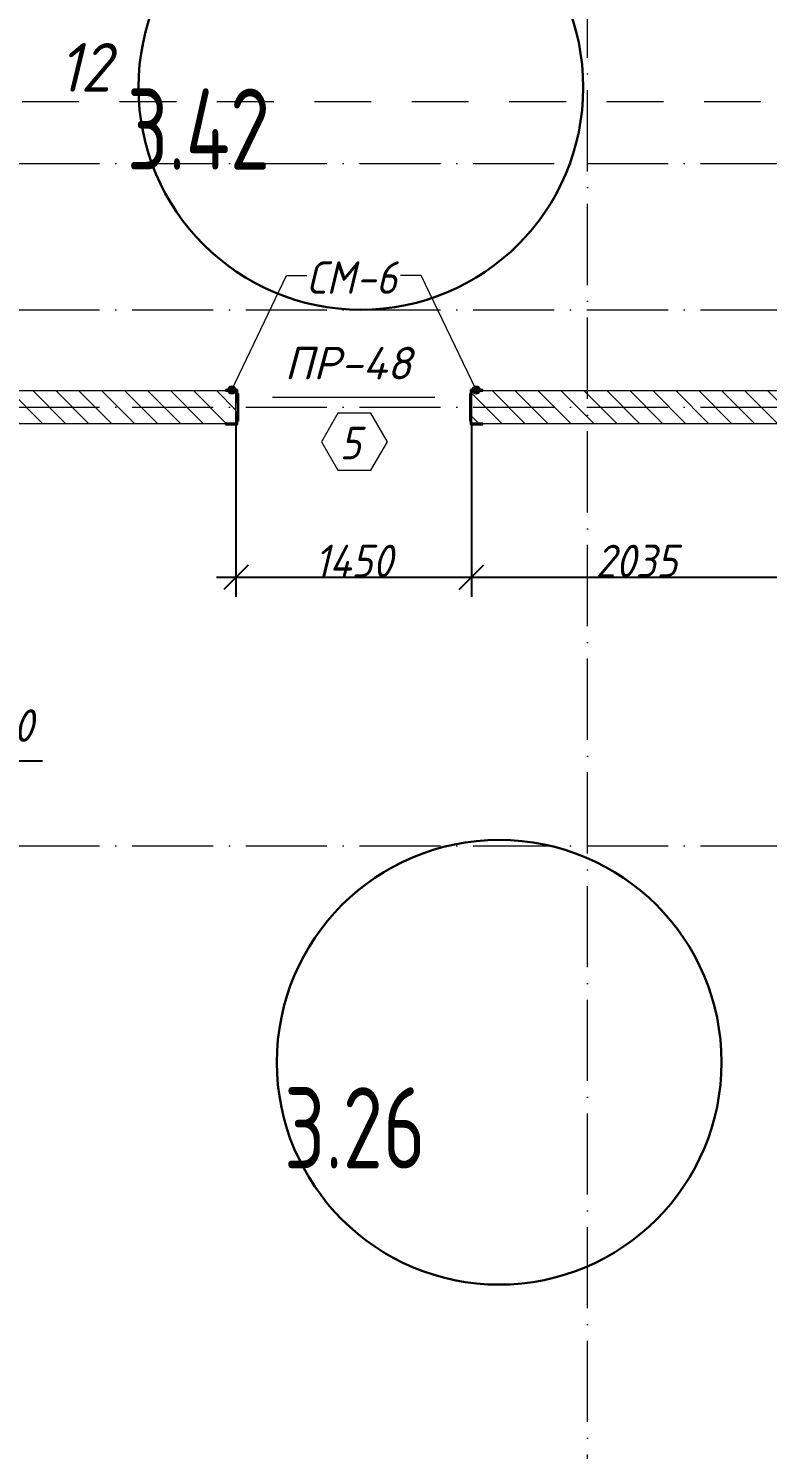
# Model space of a CAD drawing. Header units: millimetres. Extents: x -269418 to 201924, y -5890 to 98643.
# Drawn here: x 102367 to 106919, y 4081 to 12833 of the extents above; entities that cross this region are included whole.
import ezdxf

# ---------------------------------------------------------------- set-up
doc = ezdxf.new("R2010")
doc.units = ezdxf.units.MM
doc.linetypes.add('01 Штриховая _4 мм_', pattern=[600, 350, -250])
doc.linetypes.add('50_200_ШТРИХ_1Т_ш5_п1_п1_', pattern=[700, 500, -100, 0, -100])
for name, color, linetype, lineweight in [('A-ANNO-DIMS', 7, 'Continuous', 9), ('A-ANNO-SYMB', 7, 'Continuous', 9), ('A-AREA-IDEN', 7, 'Continuous', 9), ('A-DOOR-IDEN', 7, 'Continuous', 9), ('A-GENM', 7, 'Continuous', 9), ('A-GENM-1', 7, 'Continuous', 25), ('A-GENM-IDEN', 7, 'Continuous', 9), ('G-ANNO-SYMB-1', 7, '01 Штриховая _4 мм_', 9), ('Оси-1', 7, '50_200_ШТРИХ_1Т_ш5_п1_п1_', 9)]:
    doc.layers.add(name, color=color, linetype=linetype, lineweight=lineweight)
doc.layers.add('A-WALL-FNSH-2', color=7, linetype='Continuous', lineweight=13, true_color=0xce0000)
doc.layers.add('A-WALL-PATT-1', color=7, linetype='Continuous', lineweight=5, true_color=0xce0000)
doc.styles.add('ISOCPEUR_I_2', font='isocpeui.ttf', dxfattribs={"width": 0.9, "height": 200})
doc.styles.add('ISOCPEUR_I_3', font='isocpeui.ttf', dxfattribs={"width": 0.9, "height": 300})
doc.styles.add('ISOCPEUR_I_4', font='isocpeui.ttf', dxfattribs={"height": 200})
doc.styles.add('СПДС', font='ГОСТ тип А.ttf', dxfattribs={"width": 0.9})
doc.dimstyles.new('ISO-2_0_0_9К_СРЕДНИЙ_2', dxfattribs={"dimscale": 304.8, "dimtxt": 199.196235, "dimasz": 0.492126, "dimexe": 0.393701, "dimexo": 0, "dimgap": 0, "dimtad": 1, "dimdec": 0, "dimzin": 0, "dimdsep": 46, "dimtxsty": 'ISOCPEUR_I_2', "dimblk1": 'OBLIQUE', "dimblk2": 'OBLIQUE', "dimsah": 1, "dimcen": 0.09, "dimdle": 0.393701, "dimazin": 0, "dimtfac": 1, "dimtdec": 4, "dimtix": 1, "dimtmove": 0, "dimatfit": 3, "dimfxl": 1, "dimtvp": 1, "dimtolj": 1, "dimtzin": 0, "dimarcsym": 2})
doc.dimstyles.new('ISO-2_0_0_9К_СРЕДНИЙ_ФОН_1', dxfattribs={"dimscale": 304.8, "dimtxt": 199.196235, "dimasz": 0.492126, "dimexe": 0.393701, "dimexo": 0, "dimgap": 0.164042, "dimtad": 1, "dimdec": 0, "dimdsep": 46, "dimtxsty": 'ISOCPEUR_I_2', "dimblk1": 'OBLIQUE', "dimblk2": 'OBLIQUE', "dimsah": 1, "dimcen": 0.09, "dimdle": 0.393701, "dimazin": 0, "dimtfac": 1, "dimtdec": 4, "dimtix": 1, "dimtmove": 1, "dimatfit": 3, "dimfxl": 1, "dimtvp": 1, "dimtfill": 1, "dimtolj": 1, "dimtzin": 0, "dimarcsym": 2})

# ---------------------------------------------------------------- blocks, each defined once
blk = doc.blocks.new('Фахверк_СКБ_Уголок_Тип 2 - СМ-6_200х2180 h-30007491-АР1_1_Кладочный план 3 этажа')
at = {"layer": 'A-GENM-1'}
for p, q in [((125, 156), (125, 81)), ((200, 156), (125, 156)), ((131, 81), (131, 150)), ((131, 150), (200, 150)), ((200, 150), (200, 156)), ((125, 81), (131, 81)), ((131, 19), (125, 19)), ((125, 19), (125, -56)), ((131, -50), (131, 19)), ((125, -56), (200, -56)), ((200, -50), (131, -50)), ((200, -56), (200, -50))]:
    blk.add_line(p, q, dxfattribs=at)
blk = doc.blocks.new('Стойка_Влож_Полоса боковая - Полоса-27101091-АР1_1_Кладочный план 3 этажа')
at = {"layer": 'A-GENM'}
for p, q in [((-5, 85), (0, 85)), ((-5, -85), (-5, 85)), ((0, 31), (0, -31)), ((0, -85), (-5, -85))]:
    blk.add_line(p, q, dxfattribs=at)
blk = doc.blocks.new('_Oblique')
at = {"color": 0, "linetype": 'ByBlock', "lineweight": -2}
blk.add_line((-0.5, -0.5), (0.5, 0.5), dxfattribs=at)
blk = doc.blocks.new('DIMBLOCK80-АР1_1_Кладочный план 3 этажа')
at = {"layer": 'A-ANNO-DIMS', "color": 0, "lineweight": -2, "transparency": 16777216}
for p, q in [((103645, 10392), (103645, 9333.2)), ((105095, 10392), (105095, 9333.2)), ((103525, 9453.2), (105215, 9453.2))]:
    blk.add_line(p, q, dxfattribs=at)
at = {"layer": 'Defpoints', "color": 0, "transparency": 16777216}
for p in [(103645, 10392), (105095, 10392), (105095, 9453.2)]:
    blk.add_point(p, dxfattribs=at)
at = {"layer": 'A-ANNO-DIMS', "color": 0, "lineweight": -2, "transparency": 16777216, "xscale": 150, "yscale": 150, "zscale": 150, "rotation": 180}
blk.add_blockref('_Oblique', (103645, 9453.2), dxfattribs=at)
at = {"layer": 'A-ANNO-DIMS', "color": 0, "lineweight": -2, "transparency": 16777216, "xscale": 150, "yscale": 150, "zscale": 150}
blk.add_blockref('_Oblique', (105095, 9453.2), dxfattribs=at)
at = {"layer": 'A-ANNO-DIMS', "color": 0, "transparency": 16777216, "insert": (104370, 9553.2), "char_height": 200, "width": 579.201, "attachment_point": 5, "style": 'ISOCPEUR_I_2'}
blk.add_mtext('\\A1;1450', dxfattribs=at)
blk = doc.blocks.new('DIMBLOCK81-АР1_1_Кладочный план 3 этажа')
at = {"layer": 'A-ANNO-DIMS', "color": 0, "lineweight": -2, "transparency": 16777216}
for p, q in [((105095, 10392), (105095, 9333.2)), ((107130, 9559.3), (107130, 9333.2)), ((104975, 9453.2), (107250, 9453.2))]:
    blk.add_line(p, q, dxfattribs=at)
at = {"layer": 'Defpoints', "color": 0, "transparency": 16777216}
for p in [(105095, 10392), (107130, 9559.3), (107130, 9453.2)]:
    blk.add_point(p, dxfattribs=at)
at = {"layer": 'A-ANNO-DIMS', "color": 0, "lineweight": -2, "transparency": 16777216, "xscale": 150, "yscale": 150, "zscale": 150, "rotation": 180}
blk.add_blockref('_Oblique', (105095, 9453.2), dxfattribs=at)
at = {"layer": 'A-ANNO-DIMS', "color": 0, "lineweight": -2, "transparency": 16777216, "xscale": 150, "yscale": 150, "zscale": 150}
blk.add_blockref('_Oblique', (107130, 9453.2), dxfattribs=at)
at = {"layer": 'A-ANNO-DIMS', "color": 0, "transparency": 16777216, "insert": (106112.5, 9553.2), "char_height": 200, "width": 606.782, "attachment_point": 5, "style": 'ISOCPEUR_I_2'}
blk.add_mtext('\\A1;2035', dxfattribs=at)
blk = doc.blocks.new('DIMBLOCK96-АР1_1_Кладочный план 3 этажа')
at = {"layer": 'A-ANNO-DIMS', "color": 0, "lineweight": -2, "transparency": 16777216}
for p, q in [((101345, 7323.1), (101971.6, 8322.8)), ((101971.6, 8322.8), (102453.9, 8322.8)), ((101160, 7429.1), (101160, 7203.1)), ((101530, 7429.1), (101530, 7203.1)), ((101040, 7323.1), (101650, 7323.1))]:
    blk.add_line(p, q, dxfattribs=at)
at = {"layer": 'Defpoints', "color": 0, "transparency": 16777216}
for p in [(101160, 7429.1), (101530, 7429.1), (101530, 7323.1)]:
    blk.add_point(p, dxfattribs=at)
at = {"layer": 'A-ANNO-DIMS', "color": 0, "lineweight": -2, "transparency": 16777216, "xscale": 150, "yscale": 150, "zscale": 150, "rotation": 180}
blk.add_blockref('_Oblique', (101160, 7323.1), dxfattribs=at)
at = {"layer": 'A-ANNO-DIMS', "color": 0, "lineweight": -2, "transparency": 16777216, "xscale": 150, "yscale": 150, "zscale": 150}
blk.add_blockref('_Oblique', (101530, 7323.1), dxfattribs=at)
at = {"layer": 'A-ANNO-DIMS', "color": 0, "transparency": 16777216, "insert": (102021.6, 8639.5), "char_height": 200, "width": 455.087, "attachment_point": 1, "line_spacing_factor": 1.149209, "style": 'ISOCPEUR_I_2', "bg_fill": 3, "box_fill_scale": 1.1, "bg_fill_color": 256, "bg_fill_true_color": 13158600, "bg_fill_transparency": 0}
blk.add_mtext('\\A1;370', dxfattribs=at)
blk = doc.blocks.new('AAR_СКБ_Марка_Двери_Перемычка и проем - Марка перемычки и проема-25306769-АР1_1_Кладочный план 3 этажа')
at = {"layer": 'A-DOOR-IDEN'}
for p, q in [((-5, 0), (5, 0)), ((-0.968, -0.984), (-1.986, -2.747)), ((1.067, -0.984), (-0.968, -0.984)), ((2.085, -2.747), (1.067, -0.984)), ((-1.986, -2.747), (-0.968, -4.509)), ((1.067, -4.509), (2.085, -2.747)), ((-0.968, -4.509), (1.067, -4.509))]:
    blk.add_line(p, q, dxfattribs=at)

msp = doc.modelspace()

# ---------------------------------------------------------------- hatches: boundary and pattern name
at = {"layer": 'A-GENM-IDEN'}
h = msp.add_hatch(color=256, dxfattribs=at)
edge = h.paths.add_edge_path(flags=0)
edge.add_arc((103620, 10606), 25, 0, 360)
h = msp.add_hatch(color=256, dxfattribs=at)
edge = h.paths.add_edge_path(flags=0)
edge.add_arc((105125, 10606), 25, 0, 360)
at = {"layer": 'A-WALL-PATT-1'}
h = msp.add_hatch(dxfattribs=at)
h.set_pattern_fill('FP_1', color=256, style=0, pattern_type=2)
h.set_pattern_definition([(135, (0, 0), (-70.71068, -70.71068), [])])
h.paths.add_polyline_path([(107130, 10400), (107130, 10600), (105096, 10600), (105096, 10400), (105165, 10400)], flags=0)
h.paths.add_polyline_path([(101831.3, 10400), (103645, 10400), (103645, 10600), (101610, 10600), (101610, 10400)], flags=0)
h.paths.add_polyline_path([(94210, 10400), (94210, 10600), (93510, 10600), (93510, 10400), (93708.2, 10400)], flags=0)
h.paths.add_polyline_path([(91830, 10400), (92510, 10400), (92510, 10600), (91830, 10600)], flags=0)

# ---------------------------------------------------------------- linework, layer by layer
at = {"color": 1, "lineweight": 30}
for centre in [(104414.4, 12469.4), (105266.4, 6466.4)]:
    msp.add_circle(centre, 1369.4, dxfattribs=at)
at = {"layer": 'A-GENM-IDEN'}
for p, q in [((103620, 10606), (103956.5, 11310.7)), ((103956.5, 11310.7), (104081.3, 11310.7)), ((104785.9, 11310.7), (104658.7, 11310.7)), ((105125, 10606), (104785.9, 11310.7))]:
    msp.add_line(p, q, dxfattribs=at)
for centre in [(103620, 10606), (105125, 10606)]:
    msp.add_circle(centre, 25, dxfattribs=at)
at = {"layer": 'A-WALL-FNSH-2'}
for p, q in [((103580, 10600), (101610, 10600)), ((103645, 10400), (103645, 10600)), ((107130, 10600), (105165, 10600)), ((105095, 10531), (105095, 10469)), ((101610, 10400), (103580, 10400)), ((105165, 10400), (107130, 10400))]:
    msp.add_line(p, q, dxfattribs=at)
at = {"layer": 'G-ANNO-SYMB-1'}
msp.add_line((42928.2, 12383.3), (126805, 12383.3), dxfattribs=at)
at = {"layer": 'Оси-1'}
for p, q in [((105810, -4150), (105810, 28636.9)), ((-6210, 12000), (125951.6, 12000)), ((-6210, 11100), (125951.6, 11100)), ((-6210, 10500), (125951.6, 10500)), ((-6210, 7800), (125951.6, 7800))]:
    msp.add_line(p, q, dxfattribs=at)

# ---------------------------------------------------------------- block references
at = {"layer": 'A-DOOR-IDEN', "xscale": 99.99999999999993, "yscale": 99.99999999999993, "zscale": 99.99999999999993}
msp.add_blockref('AAR_СКБ_Марка_Двери_Перемычка и проем - Марка перемычки и проема-25306769-АР1_1_Кладочный план 3 этажа', (104370, 10562.2), dxfattribs=at)
at = {"layer": 'A-GENM', "rotation": 180}
msp.add_blockref('Стойка_Влож_Полоса боковая - Полоса-27101091-АР1_1_Кладочный план 3 этажа', (103655, 10500), dxfattribs=at)
at = {"layer": 'A-GENM'}
msp.add_blockref('Стойка_Влож_Полоса боковая - Полоса-27101091-АР1_1_Кладочный план 3 этажа', (105090, 10500), dxfattribs=at)
at = {"layer": 'A-GENM-1', "rotation": 180}
msp.add_blockref('Фахверк_СКБ_Уголок_Тип 2 - СМ-6_200х2180 h-30007491-АР1_1_Кладочный план 3 этажа', (103780, 10550), dxfattribs=at)
at = {"layer": 'A-GENM-1'}
msp.add_blockref('Фахверк_СКБ_Уголок_Тип 2 - СМ-6_200х2180 h-30007491-АР1_1_Кладочный план 3 этажа', (104965, 10450), dxfattribs=at)

# ---------------------------------------------------------------- texts
at = {"layer": 'A-ANNO-SYMB', "insert": (102382.4, 12742.8), "char_height": 300, "width": 598.861, "attachment_point": 1, "style": 'ISOCPEUR_I_3'}
msp.add_mtext(' 12', dxfattribs=at)
at = {"layer": 'A-AREA-IDEN', "char_height": 500, "attachment_point": 1, "style": 'СПДС'}
for s, insert, width in [('3.42', (102973.7, 12462.4), 1370.886), ('3.26', (103941.1, 6312.2), 1327.594)]:
    msp.add_mtext(s, dxfattribs=dict(at, insert=insert, width=width))
at = {"layer": 'A-DOOR-IDEN', "insert": (104283.8, 10379.6), "char_height": 200, "width": 158.734, "attachment_point": 1, "style": 'ISOCPEUR_I_2'}
msp.add_mtext('\\fISOCPEUR|b0|i1|c204|p34|;\\W.9;5', dxfattribs=at)
at = {"layer": 'A-GENM-IDEN', "char_height": 200, "attachment_point": 1}
for s, insert, width, style in [('СМ', (104081.3, 11398.3), 367.975, 'ISOCPEUR_I_2'), ('СМ', (104081.3, 11398.3), 367.975, 'ISOCPEUR_I_2'), ('-6', (104384.9, 11398.3), 317.468, 'ISOCPEUR_I_2'), ('-6', (104384.9, 11398.3), 317.468, 'ISOCPEUR_I_2'), ('ПР', (103944.2, 10871.5), 416.877, 'ISOCPEUR_I_4'), ('-48', (104288.2, 10871.5), 561.181, 'ISOCPEUR_I_4')]:
    msp.add_mtext(s, dxfattribs=dict(at, insert=insert, width=width, style=style))

# ---------------------------------------------------------------- dimensions: what is measured, and where the dimension line sits
at = {"layer": 'A-ANNO-DIMS'}
for base, p1, p2, override, picture, middle in [((105095, 9453.2), (103645, 10392), (105095, 10392), {"dimpost": '<>', "dimfxl": 1450}, 'DIMBLOCK80-АР1_1_Кладочный план 3 этажа', (104370, 9553.2)), ((107130, 9453.2), (105095, 10392), (107130, 9559.3), {"dimpost": '<>', "dimfxl": 2198.789808}, 'DIMBLOCK81-АР1_1_Кладочный план 3 этажа', (106112.5, 9553.2))]:
    dim = msp.add_linear_dim(base=base, p1=p1, p2=p2, dimstyle='ISO-2_0_0_9К_СРЕДНИЙ_2', override=override, dxfattribs=at)
    dim.commit()
    dim.dimension.update_dxf_attribs({"geometry": picture, "text_midpoint": middle})

# ---------------------------------------------------------------- next in the draw order: dimensions: what is measured, and where the dimension line sits
dim = msp.add_linear_dim(base=(101530, 7323.1), p1=(101160, 7429.1), p2=(101530, 7429.1), dimstyle='ISO-2_0_0_9К_СРЕДНИЙ_ФОН_1', override={"dimpost": '<>', "dimfxl": 369.99994}, dxfattribs=at)
dim.commit()
dim.dimension.update_dxf_attribs({"geometry": 'DIMBLOCK96-АР1_1_Кладочный план 3 этажа', "text_midpoint": (102021.6, 8322.8), "dimtype": 160})

doc.saveas('drawing.dxf')
